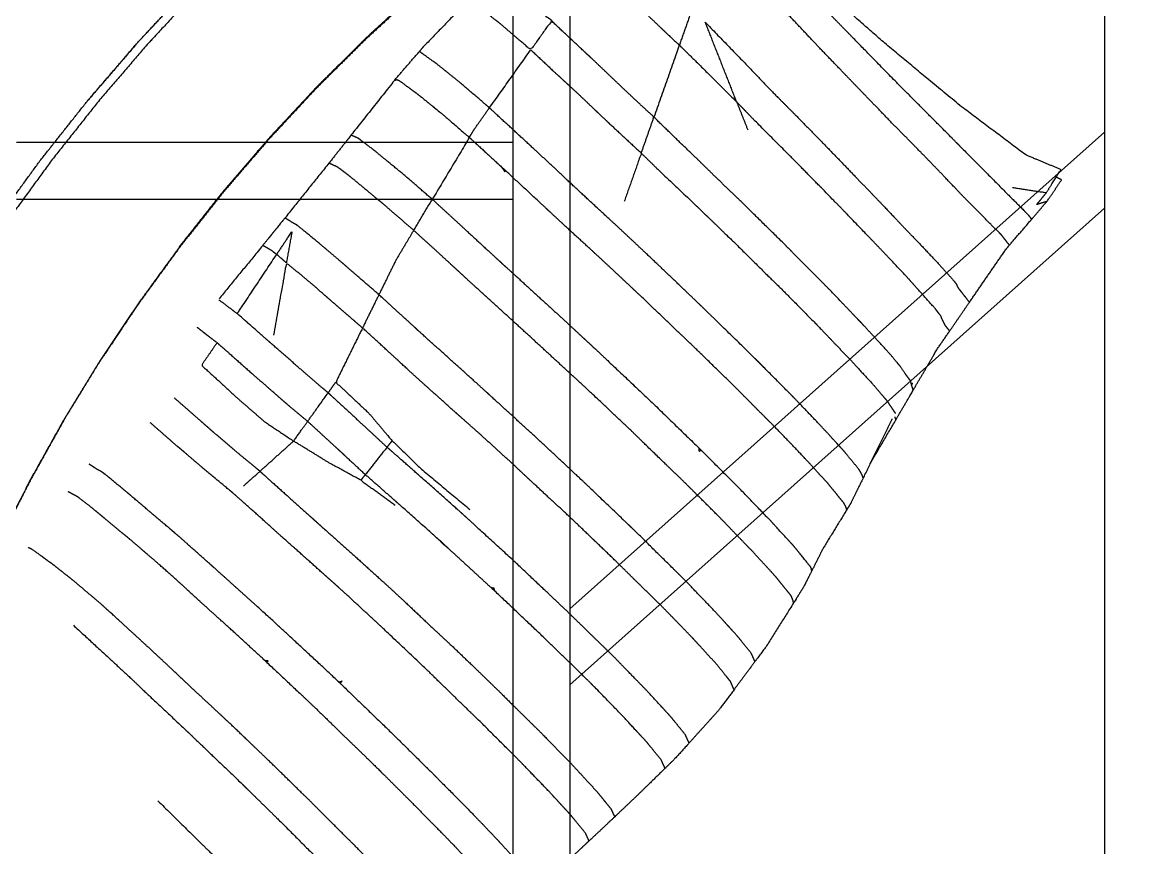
# Model space of a CAD drawing. Header units: millimetres. Extents: x 3429 to 24139, y -631 to 9878.
# Drawn here: x 7840.4 to 7899.2, y 3652 to 3695.7 of the extents above; entities that cross this region are included whole.
import ezdxf

# ---------------------------------------------------------------- set-up
doc = ezdxf.new("R2010")
doc.units = ezdxf.units.MM
doc.layers.add('multid_gorunus_3', color=23, linetype='Continuous', lineweight=13)
doc.layers.add('multid_gorunus_4', color=15, linetype='Continuous', lineweight=9)

# ---------------------------------------------------------------- blocks, each defined once
blk = doc.blocks.new('grup-1')
at = {"layer": 'multid_gorunus_3', "lineweight": -3}
for points, knots in [([(2497.417, 6149.506), (2497.16, 6149.821), (2496.903, 6150.136), (2496.518, 6150.746), (2496.133, 6151.356), (2497.066, 6151.744), (2497.998, 6152.133), (2499.717, 6153.422), (2501.437, 6154.712), (2503.419, 6156.352), (2505.4, 6157.993), (2507.091, 6159.476), (2508.781, 6160.959), (2510.127, 6162.361), (2511.473, 6163.763), (2512.472, 6165.091), (2513.471, 6166.419), (2513.982, 6167.342), (2514.493, 6168.264)], [-6, -6, -6, -5, -5, -4, -4, -3, -3, -2, -2, -1, -1, 0, 0, 1, 1, 2, 2, 2.886166, 2.886166, 2.886166]), ([(2501.528, 6152.643), (2501.728, 6152.846), (2501.929, 6153.049), (2503.389, 6154.517), (2504.849, 6155.985), (2505.986, 6157.147), (2507.123, 6158.31), (2507.667, 6158.866), (2508.211, 6159.423), (2508.791, 6160.051), (2509.371, 6160.679), (2510.206, 6161.561), (2511.042, 6162.444), (2511.549, 6163.007), (2512.056, 6163.57), (2512.548, 6164.143), (2513.039, 6164.715), (2513.201, 6164.927), (2513.363, 6165.14), (2513.748, 6165.591), (2514.133, 6166.042)], [0, 0, 0, 1, 1, 2, 2, 3, 3, 4, 4, 5, 5, 6, 6, 7, 7, 8, 8, 9, 9, 9.968294, 9.968294, 9.968294]), ([(2522.173, 6165.665), (2522.855, 6164.984), (2523.537, 6164.302), (2524.902, 6162.939), (2526.266, 6161.576), (2526.309, 6161.534), (2526.352, 6161.491), (2526.949, 6160.875), (2527.547, 6160.259), (2528.699, 6159.071), (2529.851, 6157.883)], [2.00004, 2.00004, 2.00004, 3, 3, 4, 4, 5, 5, 6, 6, 7, 7, 7]), ([(2498.862, 6147.355), (2499.065, 6147.616), (2499.267, 6147.876), (2499.299, 6147.91), (2499.33, 6147.944), (2499.354, 6147.968), (2499.377, 6147.992), (2499.627, 6148.242), (2499.876, 6148.493), (2500.595, 6149.215), (2501.313, 6149.937), (2501.802, 6150.454), (2502.291, 6150.971), (2503.007, 6151.71), (2503.723, 6152.448), (2504.382, 6153.115), (2505.041, 6153.781), (2505.779, 6154.546), (2506.517, 6155.31), (2507.166, 6155.983), (2507.815, 6156.656), (2508.35, 6157.21), (2508.885, 6157.765), (2509.699, 6158.632), (2510.512, 6159.5), (2511.202, 6160.265), (2511.892, 6161.03), (2512.323, 6161.483), (2512.754, 6161.936), (2513.077, 6162.271), (2513.401, 6162.606), (2513.952, 6163.229), (2514.504, 6163.852), (2514.676, 6164.049), (2514.848, 6164.246), (2514.865, 6164.268), (2514.882, 6164.289)], [5, 5, 5, 6, 6, 7, 7, 8, 8, 9, 9, 10, 10, 11, 11, 12, 12, 13, 13, 14, 14, 15, 15, 16, 16, 17, 17, 18, 18, 19, 19, 20, 20, 21, 21, 22, 22, 23, 23, 23]), ([(2526.139, 6161.646), (2525.981, 6161.549), (2525.823, 6161.453), (2525.374, 6161.113), (2524.926, 6160.773), (2524.835, 6160.701), (2524.744, 6160.628), (2524.712, 6160.602), (2524.68, 6160.577), (2524.628, 6160.532), (2524.576, 6160.487), (2523.837, 6159.858), (2523.098, 6159.228), (2523.645, 6158.461), (2524.192, 6157.693), (2524.732, 6158.153), (2525.272, 6158.613), (2525.514, 6158.821), (2525.757, 6159.029), (2525.903, 6159.147), (2526.049, 6159.265), (2526.47, 6159.601), (2526.891, 6159.936), (2526.966, 6159.993), (2527.041, 6160.049), (2527.251, 6160.178), (2527.461, 6160.306)], [0, 0, 0, 1, 1, 2, 2, 3, 3, 4, 4, 5, 5, 6, 6, 7, 7, 8, 8, 9, 9, 10, 10, 11, 11, 12, 12, 13, 13, 13]), ([(2518.968, 6160.482), (2518.405, 6159.925), (2517.843, 6159.369), (2517.367, 6158.916), (2516.892, 6158.463), (2516.611, 6158.202), (2516.331, 6157.941), (2517.003, 6156.036), (2517.675, 6154.132)], [0, 0, 0, 1, 1, 2, 2, 3, 3, 4, 4, 4]), ([(2514.958, 6159.152), (2513.895, 6158.056), (2512.833, 6156.96), (2512.094, 6156.188), (2511.355, 6155.415), (2510.806, 6154.866), (2510.257, 6154.317), (2509.519, 6153.565), (2508.781, 6152.813), (2508.252, 6152.266), (2507.723, 6151.718), (2507.316, 6151.295), (2506.909, 6150.873), (2506.22, 6150.159), (2505.531, 6149.445), (2504.97, 6148.85), (2504.409, 6148.256), (2504.007, 6147.84), (2503.604, 6147.424), (2503.093, 6146.882), (2502.583, 6146.34), (2502.191, 6145.904), (2501.799, 6145.468), (2501.733, 6145.38), (2501.666, 6145.292), (2501.658, 6145.269), (2501.651, 6145.245), (2501.611, 6145.166), (2501.57, 6145.086), (2501.274, 6144.711), (2500.977, 6144.336)], [0, 0, 0, 1, 1, 2, 2, 3, 3, 4, 4, 5, 5, 6, 6, 7, 7, 8, 8, 9, 9, 10, 10, 11, 11, 12, 12, 13, 13, 14, 14, 15, 15, 15]), ([(2518.347, 6152.227), (2518.011, 6153.179), (2517.675, 6154.132), (2518.387, 6154.794), (2519.099, 6155.457), (2519.791, 6156.116), (2520.484, 6156.776), (2520.738, 6157.018), (2520.993, 6157.26), (2521.085, 6157.345), (2521.177, 6157.43), (2521.282, 6157.527), (2521.387, 6157.623), (2522.243, 6158.426), (2523.098, 6159.228)], [0, 0, 0, 1, 1, 2, 2, 3, 3, 4, 4, 5, 5, 6, 6, 7, 7, 7]), ([(2516.331, 6157.941), (2515.936, 6157.557), (2515.541, 6157.172), (2514.417, 6156.052), (2513.293, 6154.933), (2513.002, 6154.197), (2512.711, 6153.46)], [0, 0, 0, 1, 1, 2, 2, 3, 3, 3]), ([(2524.192, 6157.693), (2523.567, 6157.107), (2522.941, 6156.52), (2522.603, 6156.208), (2522.265, 6155.897), (2521.969, 6155.623), (2521.672, 6155.349), (2520.935, 6154.648), (2520.197, 6153.948), (2520.109, 6153.866), (2520.021, 6153.784), (2519.184, 6153.006), (2518.347, 6152.227), (2518.798, 6150.949), (2519.249, 6149.671)], [0, 0, 0, 1, 1, 2, 2, 3, 3, 4, 4, 5, 5, 6, 6, 7, 7, 7]), ([(2527.442, 6153.058), (2527.303, 6153.29), (2527.164, 6153.522), (2526.772, 6154.073), (2526.38, 6154.623), (2525.286, 6156.158), (2524.192, 6157.693)], [0, 0, 0, 1, 1, 2, 2, 3, 3, 3]), ([(2526.38, 6154.623), (2526.522, 6154.744), (2526.665, 6154.866), (2527.287, 6155.4), (2527.909, 6155.934), (2528.284, 6156.237), (2528.659, 6156.54), (2528.922, 6156.749), (2529.184, 6156.958), (2529.583, 6157.244), (2529.981, 6157.531), (2530.021, 6157.56), (2530.061, 6157.59), (2530.071, 6157.595), (2530.082, 6157.599), (2530.092, 6157.596), (2530.103, 6157.592)], [0, 0, 0, 1, 1, 2, 2, 3, 3, 4, 4, 5, 5, 6, 6, 7, 7, 8, 8, 8]), ([(2531.399, 6156.093), (2530.751, 6156.843), (2530.103, 6157.592), (2529.977, 6157.738), (2529.851, 6157.883)], [-1, -1, -1, 0, 0, 1, 1, 1]), ([(2531.409, 6156.081), (2531.345, 6156.102), (2531.281, 6156.123), (2531.216, 6156.094), (2531.151, 6156.065), (2530.903, 6155.881), (2530.656, 6155.696), (2530.448, 6155.546), (2530.239, 6155.396), (2530.102, 6155.287), (2529.965, 6155.178), (2529.475, 6154.782), (2528.985, 6154.386), (2528.704, 6154.145), (2528.423, 6153.903), (2527.983, 6153.524), (2527.542, 6153.145), (2527.492, 6153.102), (2527.442, 6153.058), (2528.424, 6151.42), (2529.406, 6149.781)], [0, 0, 0, 1, 1, 2, 2, 3, 3, 4, 4, 5, 5, 6, 6, 7, 7, 8, 8, 9, 9, 10, 10, 10]), ([(2531.399, 6156.093), (2531.404, 6156.087), (2531.409, 6156.081), (2532.565, 6154.619), (2533.72, 6153.157), (2534.248, 6152.491), (2534.775, 6151.824)], [-1, -1, -1, 0, 0, 1, 1, 2, 2, 2]), ([(2502.024, 6142.814), (2502.137, 6142.957), (2502.25, 6143.099), (2502.347, 6143.29), (2502.444, 6143.48), (2502.461, 6143.536), (2502.478, 6143.591), (2502.638, 6143.802), (2502.798, 6144.013), (2503.326, 6144.6), (2503.854, 6145.187), (2503.97, 6145.319), (2504.087, 6145.45), (2504.128, 6145.5), (2504.169, 6145.55), (2504.274, 6145.663), (2504.379, 6145.776), (2505.108, 6146.545), (2505.837, 6147.313), (2506.664, 6148.173), (2507.491, 6149.034), (2507.639, 6149.188), (2507.787, 6149.342), (2507.944, 6149.5), (2508.102, 6149.658), (2509.104, 6150.684), (2510.107, 6151.71), (2510.338, 6151.943), (2510.569, 6152.175), (2511.465, 6153.071), (2512.36, 6153.966), (2512.552, 6154.166), (2512.743, 6154.366), (2513.018, 6154.649), (2513.293, 6154.933)], [2, 2, 2, 3, 3, 4, 4, 5, 5, 6, 6, 7, 7, 8, 8, 9, 9, 10, 10, 11, 11, 12, 12, 13, 13, 14, 14, 15, 15, 16, 16, 17, 17, 18, 18, 19, 19, 19]), ([(2506.604, 6135.037), (2506.629, 6135.113), (2506.654, 6135.189), (2506.728, 6135.327), (2506.803, 6135.466), (2507.138, 6135.873), (2507.473, 6136.28), (2507.545, 6136.369), (2507.617, 6136.459), (2507.708, 6136.558), (2507.799, 6136.657), (2508.312, 6137.217), (2508.824, 6137.777), (2509.547, 6138.532), (2510.269, 6139.287), (2510.33, 6139.35), (2510.391, 6139.413), (2510.458, 6139.48), (2510.525, 6139.547), (2511.211, 6140.238), (2511.896, 6140.929), (2512.146, 6141.18), (2512.397, 6141.431), (2513.482, 6142.488), (2514.567, 6143.545), (2514.721, 6143.697), (2514.875, 6143.849), (2515.051, 6144.02), (2515.227, 6144.19), (2516.286, 6145.203), (2517.345, 6146.217), (2517.77, 6146.619), (2518.196, 6147.021), (2518.855, 6147.64), (2519.514, 6148.258), (2519.729, 6148.456), (2519.943, 6148.653), (2520.255, 6148.94), (2520.566, 6149.226), (2521.443, 6150.039), (2522.32, 6150.852), (2522.676, 6151.189), (2523.032, 6151.527), (2523.736, 6152.179), (2524.441, 6152.831), (2525.245, 6153.572), (2526.05, 6154.313), (2526.215, 6154.468), (2526.38, 6154.623)], [0, 0, 0, 1, 1, 2, 2, 3, 3, 4, 4, 5, 5, 6, 6, 7, 7, 8, 8, 9, 9, 10, 10, 11, 11, 12, 12, 13, 13, 14, 14, 15, 15, 16, 16, 17, 17, 18, 18, 19, 19, 20, 20, 21, 21, 22, 22, 23, 23, 24, 24, 24]), ([(2504.034, 6139.965), (2504.069, 6140.078), (2504.104, 6140.191), (2504.22, 6140.343), (2504.335, 6140.495), (2504.486, 6140.72), (2504.636, 6140.945), (2504.682, 6140.996), (2504.728, 6141.048), (2504.869, 6141.219), (2505.009, 6141.39), (2505.172, 6141.58), (2505.335, 6141.77), (2505.963, 6142.447), (2506.59, 6143.124), (2506.635, 6143.173), (2506.68, 6143.222), (2506.734, 6143.279), (2506.789, 6143.336), (2507.55, 6144.132), (2508.311, 6144.929), (2508.595, 6145.217), (2508.879, 6145.505), (2509.555, 6146.185), (2510.23, 6146.864), (2510.33, 6146.966), (2510.429, 6147.067), (2510.579, 6147.218), (2510.729, 6147.369), (2511.871, 6148.493), (2513.013, 6149.617), (2513.675, 6150.254), (2514.337, 6150.891), (2514.959, 6151.5), (2515.582, 6152.109), (2515.891, 6152.403), (2516.201, 6152.696), (2516.938, 6153.414), (2517.675, 6154.132)], [0, 0, 0, 1, 1, 2, 2, 3, 3, 4, 4, 5, 5, 6, 6, 7, 7, 8, 8, 9, 9, 10, 10, 11, 11, 12, 12, 13, 13, 14, 14, 15, 15, 16, 16, 17, 17, 18, 18, 19, 19, 19]), ([(2527.442, 6153.058), (2527.382, 6153.004), (2527.323, 6152.95), (2526.539, 6152.228), (2525.755, 6151.507)], [0, 0, 0, 1, 1, 2, 2, 2]), ([(2529.406, 6149.781), (2529.811, 6150.131), (2530.216, 6150.482), (2530.598, 6150.81), (2530.979, 6151.138), (2531.443, 6151.518), (2531.908, 6151.898), (2532.113, 6152.07), (2532.319, 6152.243), (2532.452, 6152.35), (2532.585, 6152.458), (2532.888, 6152.685), (2533.191, 6152.912), (2533.261, 6152.964), (2533.33, 6153.016), (2533.505, 6153.093), (2533.681, 6153.171), (2533.7, 6153.164), (2533.72, 6153.157)], [0, 0, 0, 1, 1, 2, 2, 3, 3, 4, 4, 5, 5, 6, 6, 7, 7, 8, 8, 9, 9, 9]), ([(2501.495, 6152.609), (2500.215, 6151.323), (2498.936, 6150.037), (2498.491, 6149.591), (2498.046, 6149.145), (2498.005, 6149.103), (2497.963, 6149.06), (2497.907, 6149), (2497.851, 6148.939), (2497.768, 6148.833), (2497.686, 6148.727)], [0, 0, 0, 1, 1, 2, 2, 3, 3, 4, 4, 5, 5, 5]), ([(2518.347, 6152.227), (2517.925, 6151.816), (2517.502, 6151.404), (2516.472, 6150.428), (2515.442, 6149.451), (2515.382, 6149.393), (2515.322, 6149.334), (2515.115, 6149.135), (2514.907, 6148.935), (2514.152, 6148.205), (2513.397, 6147.476), (2512.506, 6146.594), (2511.616, 6145.712), (2511.311, 6145.415), (2511.007, 6145.118), (2510.697, 6144.807), (2510.387, 6144.496), (2509.688, 6143.787), (2508.99, 6143.078), (2508.501, 6142.566), (2508.012, 6142.054), (2507.692, 6141.721), (2507.371, 6141.388), (2507.108, 6141.101), (2506.844, 6140.813), (2506.462, 6140.4), (2506.079, 6139.987), (2505.858, 6139.729), (2505.637, 6139.471), (2505.491, 6139.297), (2505.344, 6139.122), (2505.192, 6138.894), (2505.039, 6138.665), (2505.001, 6138.608), (2504.962, 6138.55), (2504.939, 6138.52), (2504.917, 6138.49), (2504.91, 6138.468), (2504.903, 6138.446)], [0, 0, 0, 1, 1, 2, 2, 3, 3, 4, 4, 5, 5, 6, 6, 7, 7, 8, 8, 9, 9, 10, 10, 11, 11, 12, 12, 13, 13, 14, 14, 15, 15, 16, 16, 17, 17, 18, 18, 19, 19, 19]), ([(2530.388, 6148.142), (2530.971, 6148.646), (2531.554, 6149.15), (2531.761, 6149.329), (2531.968, 6149.507), (2532.221, 6149.714), (2532.474, 6149.921), (2532.907, 6150.284), (2533.34, 6150.647), (2533.62, 6150.875), (2533.901, 6151.102), (2534.158, 6151.295), (2534.416, 6151.487), (2534.634, 6151.585), (2534.853, 6151.682)], [0, 0, 0, 1, 1, 2, 2, 3, 3, 4, 4, 5, 5, 6, 6, 7, 7, 7]), ([(2534.877, 6151.697), (2536.041, 6150.246), (2537.205, 6148.796), (2537.573, 6148.337), (2537.942, 6147.878), (2538.157, 6147.615), (2538.372, 6147.351), (2539.529, 6145.933), (2540.687, 6144.515)], [1, 1, 1, 2, 2, 3, 3, 4, 4, 5, 5, 5]), ([(2507.468, 6133.358), (2507.5, 6133.452), (2507.531, 6133.545), (2507.573, 6133.625), (2507.616, 6133.704), (2507.808, 6133.938), (2508.001, 6134.172), (2508.239, 6134.466), (2508.477, 6134.76), (2508.776, 6135.086), (2509.075, 6135.411), (2509.386, 6135.751), (2509.697, 6136.091), (2510.136, 6136.55), (2510.575, 6137.009), (2510.931, 6137.378), (2511.287, 6137.747), (2511.682, 6138.142), (2512.077, 6138.536), (2512.702, 6139.165), (2513.326, 6139.795), (2514.265, 6140.712), (2515.204, 6141.629), (2515.486, 6141.903), (2515.769, 6142.177), (2516.033, 6142.427), (2516.298, 6142.676), (2517.338, 6143.672), (2518.379, 6144.667), (2519.149, 6145.389), (2519.918, 6146.111), (2520.458, 6146.61), (2520.998, 6147.108), (2521.784, 6147.829), (2522.569, 6148.55), (2522.975, 6148.927), (2523.382, 6149.303), (2523.546, 6149.46), (2523.711, 6149.616), (2524.62, 6150.457), (2525.529, 6151.298)], [0, 0, 0, 1, 1, 2, 2, 3, 3, 4, 4, 5, 5, 6, 6, 7, 7, 8, 8, 9, 9, 10, 10, 11, 11, 12, 12, 13, 13, 14, 14, 15, 15, 16, 16, 17, 17, 18, 18, 19, 19, 20, 20, 20]), ([(2506.247, 6135.765), (2505.563, 6136.934), (2504.879, 6138.102), (2504.416, 6138.894), (2503.952, 6139.685), (2503.309, 6140.784), (2502.666, 6141.883), (2502.345, 6142.348), (2502.024, 6142.814), (2501.501, 6143.575), (2500.977, 6144.336), (2500.012, 6145.738), (2499.047, 6147.139), (2498.955, 6147.247), (2498.862, 6147.355), (2498.274, 6148.041), (2497.686, 6148.727), (2497.28, 6149.199), (2496.875, 6149.672), (2496.488, 6150.242), (2496.101, 6150.812), (2496.243, 6150.884), (2496.386, 6150.956)], [1.231944, 1.231944, 1.231944, 2, 2, 3, 3, 4, 4, 5, 5, 6, 6, 7, 7, 8, 8, 9, 9, 10, 10, 11, 11, 11.810441, 11.810441, 11.810441]), ([(2530.388, 6148.142), (2529.897, 6148.961), (2529.406, 6149.781), (2528.926, 6149.343), (2528.446, 6148.906), (2527.981, 6148.478), (2527.516, 6148.05), (2526.83, 6147.417), (2526.145, 6146.784), (2525.813, 6146.48), (2525.481, 6146.177), (2525.193, 6145.915), (2524.904, 6145.653), (2524.012, 6144.838), (2523.119, 6144.023), (2522.653, 6143.594), (2522.187, 6143.166), (2521.457, 6142.492), (2520.726, 6141.818), (2520.598, 6141.698), (2520.469, 6141.577), (2520.296, 6141.411), (2520.122, 6141.245), (2518.95, 6140.14), (2517.779, 6139.034), (2516.527, 6137.821), (2515.276, 6136.607)], [0, 0, 0, 1, 1, 2, 2, 3, 3, 4, 4, 5, 5, 6, 6, 7, 7, 8, 8, 9, 9, 10, 10, 11, 11, 12, 12, 13, 13, 13]), ([(2532.232, 6144.736), (2532.851, 6145.273), (2533.47, 6145.81), (2533.649, 6145.965), (2533.829, 6146.12), (2534.014, 6146.282), (2534.198, 6146.444), (2534.769, 6146.928), (2535.341, 6147.413), (2535.713, 6147.72), (2536.086, 6148.027), (2536.31, 6148.209), (2536.533, 6148.39), (2536.56, 6148.41), (2536.586, 6148.429), (2536.608, 6148.439), (2536.631, 6148.449), (2536.918, 6148.623), (2537.205, 6148.796)], [0, 0, 0, 1, 1, 2, 2, 3, 3, 4, 4, 5, 5, 6, 6, 7, 7, 8, 8, 9, 9, 9]), ([(2510.285, 6128.424), (2510.299, 6128.494), (2510.313, 6128.564), (2510.36, 6128.678), (2510.407, 6128.792), (2510.63, 6129.067), (2510.852, 6129.342), (2511.044, 6129.581), (2511.237, 6129.819), (2511.514, 6130.122), (2511.792, 6130.425), (2512.133, 6130.796), (2512.473, 6131.168), (2512.887, 6131.595), (2513.301, 6132.023), (2513.716, 6132.455), (2514.132, 6132.887), (2514.789, 6133.544), (2515.447, 6134.202), (2515.876, 6134.625), (2516.305, 6135.048), (2516.7, 6135.426), (2517.095, 6135.804), (2517.988, 6136.672), (2518.88, 6137.541), (2519.953, 6138.553), (2521.026, 6139.566), (2521.3, 6139.821), (2521.574, 6140.076), (2521.853, 6140.331), (2522.133, 6140.587), (2523.177, 6141.547), (2524.221, 6142.507), (2524.829, 6143.062), (2525.438, 6143.618), (2525.98, 6144.111), (2526.522, 6144.603), (2527.146, 6145.173), (2527.77, 6145.743), (2528.139, 6146.083), (2528.507, 6146.424), (2528.757, 6146.654), (2529.007, 6146.884), (2529.697, 6147.513), (2530.388, 6148.142), (2530.855, 6147.362), (2531.322, 6146.582), (2531.777, 6145.659), (2532.232, 6144.736)], [7, 7, 7, 8, 8, 9, 9, 10, 10, 11, 11, 12, 12, 13, 13, 14, 14, 15, 15, 16, 16, 17, 17, 18, 18, 19, 19, 20, 20, 21, 21, 22, 22, 23, 23, 24, 24, 25, 25, 26, 26, 27, 27, 28, 28, 29, 29, 30, 30, 31, 31, 31]), ([(2537.129, 6146.42), (2536.981, 6147.251), (2536.833, 6148.081), (2537.236, 6147.475), (2537.639, 6146.87), (2537.384, 6146.645), (2537.129, 6146.42)], [0, 0, 0, 1, 1, 2, 2, 3, 3, 3]), ([(2538.372, 6147.351), (2538.144, 6147.215), (2537.916, 6147.079), (2537.778, 6146.974), (2537.639, 6146.87)], [18, 18, 18, 19, 19, 20, 20, 20]), ([(2540.7, 6144.467), (2540.215, 6144.101), (2539.73, 6143.735), (2539.671, 6143.821), (2539.612, 6143.906), (2538.626, 6145.388), (2537.639, 6146.87)], [0, 0, 0, 1, 1, 2, 2, 3, 3, 3]), ([(2533.1, 6142.975), (2533.484, 6143.308), (2533.867, 6143.641), (2534.269, 6143.987), (2534.672, 6144.334), (2535.085, 6144.697), (2535.499, 6145.059), (2535.864, 6145.369), (2536.23, 6145.679), (2536.679, 6146.05), (2537.129, 6146.42), (2537.469, 6144.51), (2537.81, 6142.599)], [0, 0, 0, 1, 1, 2, 2, 3, 3, 4, 4, 5, 5, 6, 6, 6]), ([(2512.329, 6125.322), (2512.352, 6125.376), (2512.376, 6125.43), (2512.447, 6125.592), (2512.519, 6125.755), (2512.779, 6126.077), (2513.039, 6126.398), (2513.163, 6126.551), (2513.287, 6126.705), (2513.478, 6126.913), (2513.669, 6127.121), (2514.097, 6127.588), (2514.525, 6128.056), (2515.206, 6128.762), (2515.887, 6129.468), (2516.06, 6129.646), (2516.233, 6129.824), (2516.425, 6130.01), (2516.617, 6130.197), (2517.562, 6131.131), (2518.507, 6132.066), (2518.787, 6132.334), (2519.067, 6132.603), (2520.019, 6133.514), (2520.972, 6134.426), (2521.089, 6134.54), (2521.206, 6134.654), (2521.347, 6134.786), (2521.487, 6134.919), (2522.674, 6136.026), (2523.862, 6137.132), (2525.074, 6138.24), (2526.287, 6139.348), (2526.356, 6139.411), (2526.425, 6139.474), (2526.465, 6139.511), (2526.505, 6139.548), (2526.79, 6139.807), (2527.075, 6140.066), (2527.842, 6140.755), (2528.609, 6141.445), (2529.352, 6142.114), (2530.095, 6142.784), (2530.253, 6142.93), (2530.412, 6143.077), (2530.622, 6143.27), (2530.832, 6143.463), (2531.532, 6144.1), (2532.232, 6144.736), (2532.666, 6143.855), (2533.1, 6142.975)], [6, 6, 6, 7, 7, 8, 8, 9, 9, 10, 10, 11, 11, 12, 12, 13, 13, 14, 14, 15, 15, 16, 16, 17, 17, 18, 18, 19, 19, 20, 20, 21, 21, 22, 22, 23, 23, 24, 24, 25, 25, 26, 26, 27, 27, 28, 28, 29, 29, 30, 30, 31, 31, 31]), ([(2534.916, 6139.544), (2535.037, 6139.645), (2535.157, 6139.745), (2535.786, 6140.285), (2536.414, 6140.825), (2537.137, 6141.458), (2537.861, 6142.091), (2537.948, 6142.167), (2538.035, 6142.244), (2538.135, 6142.332), (2538.236, 6142.421), (2538.983, 6143.078), (2539.73, 6143.735)], [0, 0, 0, 1, 1, 2, 2, 3, 3, 4, 4, 5, 5, 6, 6, 6]), ([(2513.435, 6123.837), (2513.5, 6123.986), (2513.564, 6124.135), (2513.593, 6124.2), (2513.622, 6124.265), (2513.726, 6124.394), (2513.83, 6124.522), (2514.109, 6124.867), (2514.388, 6125.212), (2514.818, 6125.68), (2515.247, 6126.148), (2515.441, 6126.361), (2515.636, 6126.573), (2515.945, 6126.894), (2516.255, 6127.215), (2516.826, 6127.802), (2517.397, 6128.388), (2518.031, 6129.005), (2518.665, 6129.622), (2519.201, 6130.152), (2519.737, 6130.681), (2520.611, 6131.52), (2521.484, 6132.358), (2521.979, 6132.826), (2522.474, 6133.295), (2522.847, 6133.637), (2523.221, 6133.979), (2524.162, 6134.858), (2525.104, 6135.737), (2525.98, 6136.536), (2526.857, 6137.334), (2527.258, 6137.69), (2527.659, 6138.047), (2527.93, 6138.285), (2528.201, 6138.523), (2528.933, 6139.181), (2529.666, 6139.839), (2530.14, 6140.267), (2530.614, 6140.694), (2530.962, 6141.015), (2531.31, 6141.337), (2531.771, 6141.762), (2532.232, 6142.186), (2532.666, 6142.58), (2533.1, 6142.975), (2533.807, 6141.539), (2534.515, 6140.104), (2533.648, 6139.295), (2532.782, 6138.487), (2532.156, 6137.747), (2531.529, 6137.007), (2530.736, 6136.241), (2529.944, 6135.474), (2528.685, 6134.425), (2527.426, 6133.376)], [8, 8, 8, 9, 9, 10, 10, 11, 11, 12, 12, 13, 13, 14, 14, 15, 15, 16, 16, 17, 17, 18, 18, 19, 19, 20, 20, 21, 21, 22, 22, 23, 23, 24, 24, 25, 25, 26, 26, 27, 27, 28, 28, 29, 29, 30, 30, 31, 31, 32, 32, 33, 33, 34, 34, 35, 35, 35]), ([(2541.852, 6143.017), (2541.535, 6142.766), (2541.218, 6142.515), (2541.007, 6142.356), (2540.796, 6142.196), (2541.207, 6141.602), (2541.618, 6141.009), (2540.735, 6140.192), (2539.851, 6139.376), (2539.062, 6138.691), (2538.273, 6138.007), (2537.511, 6137.499), (2536.748, 6136.99)], [13, 13, 13, 14, 14, 15, 15, 16, 16, 17, 17, 18, 18, 19, 19, 19]), ([(2540.796, 6142.196), (2540.47, 6141.91), (2540.145, 6141.624), (2539.595, 6141.137), (2539.045, 6140.649), (2538.567, 6140.232), (2538.09, 6139.814), (2537.77, 6139.534), (2537.45, 6139.254), (2537.172, 6139.015), (2536.894, 6138.776), (2536.448, 6138.404), (2536.002, 6138.031)], [0, 0, 0, 1, 1, 2, 2, 3, 3, 4, 4, 5, 5, 6, 6, 6]), ([(2533.189, 6134.918), (2534.023, 6135.375), (2534.857, 6135.832), (2535.803, 6136.411), (2536.748, 6136.99), (2536.375, 6137.511), (2536.002, 6138.031), (2535.459, 6138.788), (2534.916, 6139.544), (2534.716, 6139.824), (2534.515, 6140.104)], [0, 0, 0, 1, 1, 2, 2, 3, 3, 4, 4, 5, 5, 5]), ([(2534.916, 6139.544), (2534.75, 6139.392), (2534.584, 6139.239), (2533.889, 6138.599), (2533.194, 6137.959), (2532.593, 6137.401), (2531.992, 6136.843), (2531.896, 6136.755), (2531.8, 6136.666)], [0, 0, 0, 1, 1, 2, 2, 3, 3, 4, 4, 4]), ([(2538.527, 6135.392), (2538.766, 6135.59), (2539.006, 6135.789), (2539.437, 6136.143), (2539.869, 6136.498), (2540.368, 6136.925), (2540.867, 6137.352), (2541.115, 6137.569), (2541.363, 6137.786), (2541.644, 6138.035), (2541.924, 6138.284), (2542.499, 6138.785), (2543.073, 6139.286)], [0, 0, 0, 1, 1, 2, 2, 3, 3, 4, 4, 5, 5, 6, 6, 6]), ([(2505.074, 6138.147), (2505.095, 6138.111), (2505.115, 6138.075), (2505.859, 6136.556), (2506.604, 6135.037), (2506.93, 6134.37), (2507.257, 6133.704)], [5.805207, 5.805207, 5.805207, 6, 6, 7, 7, 8, 8, 8]), ([(2521.115, 6115.825), (2521.135, 6115.881), (2521.155, 6115.937), (2521.224, 6116.085), (2521.292, 6116.233), (2521.573, 6116.579), (2521.855, 6116.925), (2521.967, 6117.061), (2522.078, 6117.197), (2522.203, 6117.334), (2522.328, 6117.47), (2522.792, 6117.975), (2523.256, 6118.479), (2523.915, 6119.16), (2524.574, 6119.841), (2524.701, 6119.974), (2524.828, 6120.106), (2524.987, 6120.265), (2525.146, 6120.425), (2525.998, 6121.271), (2526.85, 6122.118), (2527.844, 6123.083), (2528.838, 6124.048), (2529.076, 6124.283), (2529.315, 6124.518), (2529.545, 6124.739), (2529.775, 6124.961), (2530.867, 6125.993), (2531.958, 6127.026), (2532.297, 6127.341), (2532.636, 6127.657), (2533.328, 6128.295), (2534.019, 6128.934), (2534.279, 6129.169), (2534.539, 6129.404), (2534.841, 6129.673), (2535.143, 6129.942), (2535.911, 6130.627), (2536.679, 6131.312), (2537.009, 6131.605), (2537.339, 6131.897), (2537.831, 6132.34), (2538.323, 6132.784), (2538.994, 6133.382), (2539.665, 6133.981), (2539.785, 6134.088), (2539.905, 6134.195), (2539.998, 6134.274), (2540.09, 6134.353), (2540.664, 6134.824), (2541.239, 6135.296), (2541.864, 6135.832), (2542.489, 6136.368), (2542.597, 6136.46), (2542.706, 6136.552), (2542.897, 6136.713), (2543.087, 6136.873), (2543.709, 6137.418), (2544.331, 6137.962)], [7, 7, 7, 8, 8, 9, 9, 10, 10, 11, 11, 12, 12, 13, 13, 14, 14, 15, 15, 16, 16, 17, 17, 18, 18, 19, 19, 20, 20, 21, 21, 22, 22, 23, 23, 24, 24, 25, 25, 26, 26, 27, 27, 28, 28, 29, 29, 30, 30, 31, 31, 32, 32, 33, 33, 34, 34, 35, 35, 36, 36, 36]), ([(2536.002, 6138.031), (2535.386, 6137.467), (2534.771, 6136.903), (2534.553, 6136.702), (2534.334, 6136.501), (2534.145, 6136.325), (2533.957, 6136.15), (2533.453, 6135.684), (2532.95, 6135.218)], [0, 0, 0, 1, 1, 2, 2, 3, 3, 4, 4, 4]), ([(2515.814, 6121.013), (2515.844, 6121.081), (2515.875, 6121.149), (2515.941, 6121.296), (2516.006, 6121.442), (2516.263, 6121.758), (2516.519, 6122.073), (2516.644, 6122.228), (2516.77, 6122.384), (2516.993, 6122.627), (2517.215, 6122.871), (2517.615, 6123.306), (2518.014, 6123.741), (2518.523, 6124.263), (2519.031, 6124.785), (2519.412, 6125.178), (2519.793, 6125.57), (2520.463, 6126.222), (2521.132, 6126.874), (2521.675, 6127.403), (2522.218, 6127.932), (2522.787, 6128.47), (2523.357, 6129.009), (2524.196, 6129.802), (2525.036, 6130.595), (2526.104, 6131.573), (2527.171, 6132.551), (2527.445, 6132.803), (2527.718, 6133.054), (2527.922, 6133.235), (2528.125, 6133.416), (2529.136, 6134.313), (2530.146, 6135.209), (2530.824, 6135.806), (2531.501, 6136.402), (2531.651, 6136.534), (2531.8, 6136.666), (2531.665, 6136.836), (2531.529, 6137.007)], [6, 6, 6, 7, 7, 8, 8, 9, 9, 10, 10, 11, 11, 12, 12, 13, 13, 14, 14, 15, 15, 16, 16, 17, 17, 18, 18, 19, 19, 20, 20, 21, 21, 22, 22, 23, 23, 24, 24, 25, 25, 25]), ([(2539.395, 6134.611), (2538.961, 6135.001), (2538.527, 6135.392), (2537.638, 6136.191), (2536.748, 6136.99)], [0, 0, 0, 1, 1, 2, 2, 2]), ([(2509.321, 6130.124), (2509.332, 6130.181), (2509.344, 6130.238), (2509.362, 6130.283), (2509.381, 6130.328), (2509.469, 6130.436), (2509.556, 6130.544), (2509.909, 6130.982), (2510.262, 6131.42), (2510.771, 6131.975), (2511.28, 6132.53), (2511.386, 6132.646), (2511.492, 6132.762), (2511.622, 6132.896), (2511.751, 6133.029), (2512.432, 6133.737), (2513.113, 6134.445), (2513.962, 6135.294), (2514.811, 6136.144), (2514.996, 6136.328), (2515.181, 6136.513)], [0, 0, 0, 1, 1, 2, 2, 3, 3, 4, 4, 5, 5, 6, 6, 7, 7, 8, 8, 9, 9, 10, 10, 10]), ([(2538.527, 6135.392), (2538.295, 6135.181), (2538.063, 6134.969), (2537.511, 6134.478), (2536.96, 6133.987), (2536.442, 6133.522), (2535.925, 6133.058), (2535.726, 6132.878), (2535.527, 6132.699), (2535.486, 6132.662), (2535.444, 6132.626), (2535.347, 6132.539), (2535.251, 6132.453), (2534.337, 6131.639), (2533.424, 6130.826), (2532.638, 6130.115), (2531.853, 6129.405), (2531.39, 6128.976), (2530.926, 6128.548), (2530.169, 6127.834), (2529.412, 6127.119), (2528.834, 6126.583), (2528.257, 6126.046), (2527.69, 6125.503), (2527.122, 6124.96), (2526.417, 6124.276), (2525.712, 6123.591), (2525.167, 6123.049), (2524.622, 6122.507), (2524.094, 6121.99), (2523.566, 6121.473), (2523.159, 6121.054), (2522.753, 6120.636), (2522.336, 6120.205), (2521.92, 6119.774), (2521.577, 6119.402), (2521.234, 6119.029), (2520.972, 6118.744), (2520.71, 6118.46), (2520.563, 6118.279), (2520.416, 6118.099), (2520.185, 6117.816), (2519.954, 6117.533), (2519.886, 6117.385), (2519.818, 6117.238), (2519.787, 6117.17), (2519.756, 6117.102)], [0, 0, 0, 1, 1, 2, 2, 3, 3, 4, 4, 5, 5, 6, 6, 7, 7, 8, 8, 9, 9, 10, 10, 11, 11, 12, 12, 13, 13, 14, 14, 15, 15, 16, 16, 17, 17, 18, 18, 19, 19, 20, 20, 21, 21, 22, 22, 23, 23, 23]), ([(2528.963, 6131.685), (2530.031, 6132.636), (2531.1, 6133.587), (2531.185, 6133.662), (2531.269, 6133.737), (2531.326, 6133.787), (2531.383, 6133.837), (2532.167, 6134.528), (2532.95, 6135.218), (2533.07, 6135.068), (2533.189, 6134.918), (2532.28, 6134.26), (2531.372, 6133.603)], [0, 0, 0, 1, 1, 2, 2, 3, 3, 4, 4, 5, 5, 6, 6, 6]), ([(2534.346, 6124.237), (2534.427, 6124.313), (2534.509, 6124.389), (2535.72, 6125.515), (2536.932, 6126.641), (2537.428, 6127.098), (2537.925, 6127.555), (2538.561, 6128.131), (2539.198, 6128.708), (2539.911, 6129.351), (2540.624, 6129.993), (2540.793, 6130.143), (2540.962, 6130.293), (2541.005, 6130.332), (2541.049, 6130.371), (2541.107, 6130.423), (2541.166, 6130.476), (2541.956, 6131.178), (2542.745, 6131.881), (2543.351, 6132.398), (2543.957, 6132.916), (2544.065, 6133.004), (2544.172, 6133.093), (2544.29, 6133.193), (2544.407, 6133.294), (2544.864, 6133.682), (2545.32, 6134.071), (2545.454, 6134.183), (2545.588, 6134.295), (2546.128, 6134.74), (2546.668, 6135.185), (2546.784, 6135.274), (2546.9, 6135.363), (2547.042, 6135.439), (2547.184, 6135.515), (2547.376, 6135.641), (2547.567, 6135.768)], [0, 0, 0, 1, 1, 2, 2, 3, 3, 4, 4, 5, 5, 6, 6, 7, 7, 8, 8, 9, 9, 10, 10, 11, 11, 12, 12, 13, 13, 14, 14, 15, 15, 16, 16, 17, 17, 18, 18, 18]), ([(2538.262, 6125.372), (2539.035, 6126.082), (2539.808, 6126.793), (2540.159, 6127.111), (2540.51, 6127.429), (2541.072, 6127.935), (2541.633, 6128.441), (2542.034, 6128.809), (2542.436, 6129.177), (2542.635, 6129.36), (2542.834, 6129.543), (2543.501, 6130.136), (2544.168, 6130.729), (2544.781, 6131.252), (2545.393, 6131.775), (2545.5, 6131.866), (2545.608, 6131.956), (2545.743, 6132.063), (2545.879, 6132.17), (2546.401, 6132.607), (2546.922, 6133.043), (2547.27, 6133.33), (2547.618, 6133.616), (2547.886, 6133.822), (2548.154, 6134.027), (2548.365, 6134.14), (2548.576, 6134.253), (2548.627, 6134.277), (2548.679, 6134.3)], [0, 0, 0, 1, 1, 2, 2, 3, 3, 4, 4, 5, 5, 6, 6, 7, 7, 8, 8, 9, 9, 10, 10, 11, 11, 12, 12, 13, 13, 14, 14, 14]), ([(2507.257, 6133.704), (2507.363, 6133.531), (2507.468, 6133.358), (2508.091, 6132.342), (2508.714, 6131.326), (2509.017, 6130.725), (2509.321, 6130.124), (2509.532, 6129.706), (2509.744, 6129.287)], [0, 0, 0, 1, 1, 2, 2, 3, 3, 4, 4, 4]), ([(2528.385, 6109.647), (2528.406, 6109.694), (2528.427, 6109.741), (2528.461, 6109.846), (2528.495, 6109.952), (2528.494, 6109.994), (2528.493, 6110.037), (2528.512, 6110.071), (2528.532, 6110.105), (2528.601, 6110.21), (2528.669, 6110.315), (2528.775, 6110.465), (2528.88, 6110.615), (2529.083, 6110.862), (2529.287, 6111.109), (2529.387, 6111.231), (2529.488, 6111.354), (2529.658, 6111.543), (2529.829, 6111.733), (2530.149, 6112.088), (2530.469, 6112.442), (2530.919, 6112.914), (2531.369, 6113.386), (2531.599, 6113.628), (2531.828, 6113.871), (2532.153, 6114.203), (2532.478, 6114.535), (2533.036, 6115.101), (2533.594, 6115.667), (2534.274, 6116.343), (2534.954, 6117.019), (2535.39, 6117.457), (2535.826, 6117.894), (2536.255, 6118.315), (2536.685, 6118.736), (2537.402, 6119.436), (2538.119, 6120.136), (2538.689, 6120.683), (2539.26, 6121.229), (2539.748, 6121.692), (2540.237, 6122.155), (2540.491, 6122.393), (2540.746, 6122.632), (2541.335, 6123.179), (2541.925, 6123.727), (2542.542, 6124.305), (2543.159, 6124.883), (2543.337, 6125.053), (2543.515, 6125.224), (2544.039, 6125.709), (2544.564, 6126.195), (2544.892, 6126.496), (2545.221, 6126.797), (2545.914, 6127.432), (2546.607, 6128.067), (2546.816, 6128.253), (2547.025, 6128.439), (2547.217, 6128.603), (2547.409, 6128.766), (2547.918, 6129.195), (2548.426, 6129.624), (2548.879, 6129.982), (2549.332, 6130.34), (2549.445, 6130.429), (2549.559, 6130.517), (2549.578, 6130.531), (2549.597, 6130.544), (2549.624, 6130.559), (2549.651, 6130.574), (2550.108, 6130.911), (2550.566, 6131.248), (2550.684, 6131.303), (2550.803, 6131.357)], [4, 4, 4, 5, 5, 6, 6, 7, 7, 8, 8, 9, 9, 10, 10, 11, 11, 12, 12, 13, 13, 14, 14, 15, 15, 16, 16, 17, 17, 18, 18, 19, 19, 20, 20, 21, 21, 22, 22, 23, 23, 24, 24, 25, 25, 26, 26, 27, 27, 28, 28, 29, 29, 30, 30, 31, 31, 32, 32, 33, 33, 34, 34, 35, 35, 36, 36, 37, 37, 38, 38, 39, 39, 40, 40, 40]), ([(2509.744, 6129.287), (2510.014, 6128.856), (2510.285, 6128.424), (2510.994, 6127.293), (2511.704, 6126.162), (2512.016, 6125.742), (2512.329, 6125.322), (2512.882, 6124.579), (2513.435, 6123.837), (2513.835, 6123.299), (2514.235, 6122.761), (2515.025, 6121.887), (2515.814, 6121.013), (2516.194, 6120.592), (2516.574, 6120.171), (2516.83, 6119.922), (2517.086, 6119.672), (2517.821, 6118.956), (2518.556, 6118.239), (2519.156, 6117.67), (2519.756, 6117.102), (2520.037, 6116.835), (2520.319, 6116.568), (2520.717, 6116.196), (2521.115, 6115.825), (2521.432, 6115.529), (2521.748, 6115.234), (2522.206, 6114.809), (2522.663, 6114.385), (2522.842, 6114.23), (2523.022, 6114.075), (2523.417, 6113.719), (2523.812, 6113.364)], [-11, -11, -11, -10, -10, -9, -9, -8, -8, -7, -7, -6, -6, -5, -5, -4, -4, -3, -3, -2, -2, -1, -1, 0, 0, 1, 1, 2, 2, 3, 3, 4, 4, 5, 5, 5]), ([(2517.086, 6119.672), (2517.111, 6119.729), (2517.137, 6119.785), (2517.209, 6119.944), (2517.281, 6120.103), (2517.57, 6120.459), (2517.858, 6120.815), (2517.95, 6120.928), (2518.041, 6121.04), (2518.174, 6121.184), (2518.307, 6121.329), (2518.792, 6121.858), (2519.277, 6122.387), (2520.072, 6123.204), (2520.867, 6124.021), (2520.951, 6124.107), (2521.034, 6124.193), (2521.148, 6124.304), (2521.261, 6124.416), (2522.367, 6125.492), (2523.473, 6126.569), (2524.782, 6127.807), (2526.091, 6129.046)], [6, 6, 6, 7, 7, 8, 8, 9, 9, 10, 10, 11, 11, 12, 12, 13, 13, 14, 14, 15, 15, 16, 16, 17, 17, 17]), ([(2548.401, 6127.243), (2547.507, 6126.421), (2546.614, 6125.599), (2545.967, 6125), (2545.32, 6124.402), (2544.912, 6124.011), (2544.504, 6123.62), (2543.445, 6122.629), (2542.386, 6121.637), (2542.276, 6121.533), (2542.166, 6121.429), (2542.07, 6121.336), (2541.974, 6121.243), (2541.508, 6120.796), (2541.042, 6120.348), (2540.254, 6119.593), (2539.465, 6118.838), (2539.269, 6118.647), (2539.073, 6118.455), (2538.233, 6117.632), (2537.392, 6116.808), (2536.539, 6115.952), (2535.687, 6115.096), (2535.413, 6114.823), (2535.139, 6114.551), (2534.914, 6114.323), (2534.689, 6114.095), (2534.025, 6113.416), (2533.361, 6112.738), (2532.892, 6112.242), (2532.423, 6111.747), (2532.215, 6111.529), (2532.008, 6111.312), (2531.86, 6111.149), (2531.713, 6110.986), (2531.372, 6110.605), (2531.03, 6110.225), (2530.829, 6109.98), (2530.627, 6109.735), (2530.558, 6109.65), (2530.488, 6109.566), (2530.365, 6109.392), (2530.243, 6109.218), (2530.162, 6109.104), (2530.08, 6108.989), (2530.048, 6108.947), (2530.015, 6108.905), (2530.003, 6108.876), (2529.991, 6108.846), (2529.949, 6108.717), (2529.908, 6108.587), (2529.866, 6108.494), (2529.824, 6108.401)], [0, 0, 0, 1, 1, 2, 2, 3, 3, 4, 4, 5, 5, 6, 6, 7, 7, 8, 8, 9, 9, 10, 10, 11, 11, 12, 12, 13, 13, 14, 14, 15, 15, 16, 16, 17, 17, 18, 18, 19, 19, 20, 20, 21, 21, 22, 22, 23, 23, 24, 24, 25, 25, 26, 26, 26]), ([(2538.159, 6125.276), (2537.234, 6124.409), (2536.31, 6123.543), (2535.927, 6123.181), (2535.545, 6122.818), (2534.863, 6122.155), (2534.18, 6121.491), (2533.565, 6120.897), (2532.949, 6120.303), (2532.493, 6119.853), (2532.037, 6119.404), (2531.369, 6118.739), (2530.701, 6118.075), (2530.189, 6117.555), (2529.677, 6117.035), (2529.287, 6116.643), (2528.897, 6116.251), (2528.593, 6115.936), (2528.29, 6115.621), (2527.887, 6115.198), (2527.483, 6114.775), (2527.187, 6114.447), (2526.89, 6114.119), (2526.668, 6113.876), (2526.446, 6113.633), (2526.286, 6113.437), (2526.126, 6113.241), (2525.917, 6112.984), (2525.708, 6112.727), (2525.632, 6112.61), (2525.556, 6112.493), (2525.476, 6112.355), (2525.396, 6112.216)], [0, 0, 0, 1, 1, 2, 2, 3, 3, 4, 4, 5, 5, 6, 6, 7, 7, 8, 8, 9, 9, 10, 10, 11, 11, 12, 12, 13, 13, 14, 14, 15, 15, 16, 16, 16]), ([(2534.283, 6124.177), (2534.228, 6124.123), (2534.172, 6124.069), (2532.912, 6122.852), (2531.651, 6121.636), (2530.718, 6120.716), (2529.784, 6119.796), (2529.568, 6119.582), (2529.353, 6119.367), (2529.188, 6119.2), (2529.022, 6119.032), (2528.257, 6118.263), (2527.493, 6117.494), (2526.898, 6116.876), (2526.303, 6116.258), (2526.168, 6116.116), (2526.033, 6115.975), (2525.933, 6115.865), (2525.834, 6115.755), (2525.39, 6115.27), (2524.947, 6114.785), (2524.627, 6114.393), (2524.307, 6114.001), (2524.219, 6113.893), (2524.132, 6113.785), (2524.1, 6113.737), (2524.068, 6113.688), (2524.034, 6113.63), (2524.001, 6113.571), (2523.954, 6113.433), (2523.907, 6113.294)], [0, 0, 0, 1, 1, 2, 2, 3, 3, 4, 4, 5, 5, 6, 6, 7, 7, 8, 8, 9, 9, 10, 10, 11, 11, 12, 12, 13, 13, 14, 14, 15, 15, 15]), ([(2543.926, 6117.954), (2542.955, 6116.994), (2541.984, 6116.035), (2541.601, 6115.66), (2541.218, 6115.285), (2540.728, 6114.794), (2540.238, 6114.303), (2539.443, 6113.501), (2538.647, 6112.699), (2538.114, 6112.153), (2537.58, 6111.606), (2537.123, 6111.14), (2536.666, 6110.674), (2536.3, 6110.288), (2535.933, 6109.901), (2535.564, 6109.513), (2535.196, 6109.125), (2534.918, 6108.819), (2534.639, 6108.512), (2534.382, 6108.225), (2534.125, 6107.937), (2534.007, 6107.792), (2533.889, 6107.647), (2533.658, 6107.369), (2533.426, 6107.09), (2533.4, 6107.053), (2533.374, 6107.016), (2533.169, 6106.753), (2532.963, 6106.489), (2532.922, 6106.386), (2532.882, 6106.284), (2532.826, 6106.171), (2532.769, 6106.058), (2532.744, 6106.001), (2532.718, 6105.944)], [0, 0, 0, 1, 1, 2, 2, 3, 3, 4, 4, 5, 5, 6, 6, 7, 7, 8, 8, 9, 9, 10, 10, 11, 11, 12, 12, 13, 13, 14, 14, 15, 15, 16, 16, 16.763234, 16.763234, 16.763234])]:
    blk.add_open_spline(points, degree=2, knots=knots, dxfattribs=at)
for points in [[(2515.659, 6159.846), (2515.995, 6158.894), (2516.331, 6157.941)], [(2513.293, 6154.933), (2514.125, 6157.043), (2514.958, 6159.152)], [(2501.495, 6152.609), (2501.496, 6152.628), (2501.498, 6152.646)], [(2501.508, 6152.623), (2501.502, 6152.616), (2501.495, 6152.609)], [(2501.528, 6152.643), (2501.513, 6152.645), (2501.498, 6152.646)], [(2501.528, 6152.643), (2501.518, 6152.633), (2501.508, 6152.623)], [(2534.775, 6151.824), (2534.822, 6151.758), (2534.869, 6151.692)], [(2534.853, 6151.682), (2534.814, 6151.753), (2534.775, 6151.824)], [(2534.853, 6151.682), (2534.865, 6151.689), (2534.877, 6151.697)], [(2525.529, 6151.298), (2525.642, 6151.403), (2525.755, 6151.507)], [(2525.529, 6151.298), (2525.549, 6151.27), (2525.57, 6151.241)], [(2525.755, 6151.507), (2525.662, 6151.374), (2525.57, 6151.241)], [(2498.707, 6150.412), (2497.805, 6150.274), (2496.903, 6150.136)], [(2496.875, 6149.672), (2497.146, 6149.589), (2497.417, 6149.506)], [(2503.952, 6139.685), (2503.994, 6139.82), (2504.036, 6139.955)], [(2504.034, 6139.965), (2504.007, 6140.014), (2503.979, 6140.062)], [(2504.036, 6139.955), (2504.008, 6140.009), (2503.979, 6140.062)], [(2504.036, 6139.955), (2504.035, 6139.96), (2504.034, 6139.965)], [(2504.934, 6138.279), (2504.907, 6138.191), (2504.879, 6138.102)], [(2515.181, 6136.513), (2515.2, 6136.532), (2515.219, 6136.551)], [(2515.278, 6136.449), (2515.23, 6136.481), (2515.181, 6136.513)], [(2515.276, 6136.607), (2515.248, 6136.579), (2515.219, 6136.551)], [(2515.278, 6136.449), (2515.277, 6136.528), (2515.276, 6136.607)], [(2531.8, 6136.666), (2532.375, 6135.942), (2532.95, 6135.218)], [(2528.383, 6131.153), (2527.331, 6130.188), (2526.279, 6129.222)], [(2528.383, 6131.153), (2528.673, 6131.419), (2528.963, 6131.685)], [(2528.383, 6131.153), (2528.68, 6131.411), (2528.977, 6131.669)], [(2528.963, 6131.685), (2528.97, 6131.677), (2528.977, 6131.669)], [(2526.091, 6129.046), (2526.114, 6129.124), (2526.137, 6129.202)], [(2526.091, 6129.046), (2526.137, 6129.09), (2526.184, 6129.134)], [(2526.137, 6129.202), (2526.208, 6129.212), (2526.279, 6129.222)], [(2526.279, 6129.222), (2526.231, 6129.178), (2526.184, 6129.134)], [(2538.087, 6125.35), (2538.175, 6125.361), (2538.262, 6125.372)], [(2538.087, 6125.35), (2538.123, 6125.313), (2538.159, 6125.276)], [(2538.262, 6125.372), (2538.211, 6125.324), (2538.159, 6125.276)], [(2534.346, 6124.237), (2534.259, 6124.268), (2534.171, 6124.299)], [(2534.283, 6124.177), (2534.227, 6124.238), (2534.171, 6124.299)], [(2534.283, 6124.177), (2534.315, 6124.207), (2534.346, 6124.237)]]:
    blk.add_open_spline(points, degree=2, dxfattribs=at)
at = {"layer": 'multid_gorunus_4', "lineweight": -3}
for points in [[(2490.832, 5703.444), (2490.832, 6235.282), (2493.832, 6235.282), (2493.832, 5703.444)], [(2525.124, 5736.527), (2525.124, 6204.332), (2522.124, 6204.332), (2522.124, 5736.527)]]:
    blk.add_lwpolyline(points, close=True, dxfattribs=at)
for points in [[(2493.832, 6153.328), (2522.124, 6128.116)], [(2551.417, 6149.791), (2525.124, 6149.791), (2525.124, 6152.791), (2551.417, 6152.791)], [(2493.832, 6149.31), (2522.124, 6124.098)]]:
    blk.add_lwpolyline(points, dxfattribs=at)
for points, knots in [([(2474.592, 6192.868), (2475.739, 6192.741), (2476.886, 6192.614), (2478.913, 6192.335), (2480.94, 6192.057), (2482.963, 6191.701), (2484.987, 6191.346), (2487.001, 6190.915), (2489.016, 6190.484), (2491.016, 6189.978), (2493.016, 6189.473), (2494.996, 6188.893), (2496.976, 6188.313), (2498.93, 6187.661), (2500.885, 6187.008), (2502.81, 6186.284), (2504.736, 6185.559), (2506.63, 6184.764), (2508.524, 6183.969), (2510.384, 6183.105), (2512.244, 6182.24), (2514.066, 6181.308), (2515.888, 6180.375), (2517.67, 6179.376), (2519.452, 6178.376), (2521.191, 6177.312), (2522.93, 6176.247), (2524.624, 6175.119), (2526.317, 6173.991), (2526.326, 6174), (2526.336, 6174.01), (2527.981, 6172.819), (2529.627, 6171.629), (2531.222, 6170.379), (2532.816, 6169.129), (2534.358, 6167.821), (2535.9, 6166.513), (2537.386, 6165.149), (2538.872, 6163.785), (2540.3, 6162.367), (2541.728, 6160.949), (2543.096, 6159.479), (2544.464, 6158.009), (2545.769, 6156.49), (2547.075, 6154.971), (2548.317, 6153.405), (2549.558, 6151.839), (2550.734, 6150.228), (2551.909, 6148.617), (2551.92, 6148.622), (2551.93, 6148.627), (2553.038, 6146.973), (2554.145, 6145.32), (2554.155, 6145.324), (2554.164, 6145.327), (2554.175, 6145.33), (2554.187, 6145.333), (2554.205, 6145.335), (2554.223, 6145.337), (2554.251, 6145.338), (2554.279, 6145.339), (2554.321, 6145.34), (2554.363, 6145.34), (2554.412, 6145.34), (2554.461, 6145.34), (2554.508, 6145.34), (2554.556, 6145.339), (2554.596, 6145.338), (2554.635, 6145.337), (2554.658, 6145.335), (2554.682, 6145.334), (2554.692, 6145.332), (2554.703, 6145.33)], [77.39718, 77.39718, 77.39718, 78, 78, 79, 79, 80, 80, 81, 81, 82, 82, 83, 83, 84, 84, 85, 85, 86, 86, 87, 87, 88, 88, 89, 89, 90, 90, 91, 91, 92, 92, 93, 93, 94, 94, 95, 95, 96, 96, 97, 97, 98, 98, 99, 99, 100, 100, 101, 101, 102, 102, 103, 103, 104, 104, 105, 105, 106, 106, 107, 107, 108, 108, 109, 109, 110, 110, 111, 111, 112, 112, 113, 113, 113]), ([(2474.592, 6185.017), (2475.229, 6184.946), (2475.866, 6184.875), (2477.732, 6184.619), (2479.597, 6184.362), (2481.461, 6184.035), (2483.325, 6183.707), (2485.181, 6183.31), (2487.037, 6182.913), (2488.88, 6182.447), (2490.723, 6181.981), (2492.548, 6181.447), (2494.373, 6180.912), (2496.174, 6180.311), (2497.975, 6179.709), (2499.75, 6179.042), (2501.525, 6178.374), (2503.271, 6177.641), (2505.016, 6176.909), (2506.73, 6176.112), (2508.444, 6175.315), (2510.124, 6174.456), (2511.803, 6173.596), (2513.445, 6172.675), (2515.088, 6171.754), (2516.691, 6170.773), (2518.293, 6169.792), (2518.289, 6169.782), (2518.284, 6169.773), (2519.844, 6168.733), (2521.405, 6167.694), (2522.921, 6166.598), (2524.437, 6165.501), (2525.906, 6164.35), (2527.375, 6163.198), (2528.795, 6161.993), (2530.215, 6160.788), (2531.584, 6159.532), (2532.953, 6158.275), (2534.269, 6156.969), (2535.584, 6155.663), (2536.844, 6154.309), (2538.104, 6152.955), (2539.307, 6151.555), (2540.51, 6150.156), (2541.654, 6148.713), (2542.798, 6147.27), (2542.792, 6147.265), (2542.786, 6147.259), (2543.869, 6145.776), (2544.951, 6144.292), (2545.971, 6142.769), (2546.991, 6141.246), (2546.987, 6141.243), (2546.983, 6141.239)], [12.636539, 12.636539, 12.636539, 13, 13, 14, 14, 15, 15, 16, 16, 17, 17, 18, 18, 19, 19, 20, 20, 21, 21, 22, 22, 23, 23, 24, 24, 25, 25, 26, 26, 27, 27, 28, 28, 29, 29, 30, 30, 31, 31, 32, 32, 33, 33, 34, 34, 35, 35, 36, 36, 37, 37, 38, 38, 39, 39, 39]), ([(2545.039, 6158.035), (2543.67, 6159.505), (2542.302, 6160.975), (2540.873, 6162.394), (2539.445, 6163.813), (2537.958, 6165.177), (2536.471, 6166.542), (2534.929, 6167.85), (2533.387, 6169.159), (2531.791, 6170.41), (2530.195, 6171.66), (2528.549, 6172.851), (2526.903, 6174.042), (2525.208, 6175.17), (2523.514, 6176.299), (2521.773, 6177.364), (2520.033, 6178.43), (2518.25, 6179.43), (2516.467, 6180.43), (2514.643, 6181.363), (2512.82, 6182.296), (2510.959, 6183.161), (2509.098, 6184.026)], [-8, -8, -8, -7, -7, -6, -6, -5, -5, -4, -4, -3, -3, -2, -2, -1, -1, 0, 0, 1, 1, 2, 2, 3, 3, 3]), ([(2505.014, 6176.848), (2506.726, 6176.052), (2508.439, 6175.256), (2510.117, 6174.397), (2511.795, 6173.538), (2513.436, 6172.617), (2515.078, 6171.697), (2516.679, 6170.716), (2518.281, 6169.736), (2519.841, 6168.697), (2521.4, 6167.658), (2522.915, 6166.563), (2524.431, 6165.467), (2525.899, 6164.316), (2527.367, 6163.165), (2528.787, 6161.96), (2530.206, 6160.756), (2531.575, 6159.5), (2532.943, 6158.244), (2534.258, 6156.938), (2535.573, 6155.633), (2536.832, 6154.279), (2538.092, 6152.926)], [-3, -3, -3, -2, -2, -1, -1, 0, 0, 1, 1, 2, 2, 3, 3, 4, 4, 5, 5, 6, 6, 7, 7, 8, 8, 8]), ([(2564.968, 6124.003), (2564.968, 6124.001), (2564.969, 6123.999), (2565.559, 6122.124), (2566.149, 6120.25), (2566.661, 6118.354), (2567.173, 6116.459), (2567.605, 6114.547), (2568.038, 6112.634), (2568.39, 6110.707), (2568.743, 6108.78), (2568.742, 6108.781), (2568.741, 6108.782), (2568.388, 6110.709), (2568.036, 6112.636), (2567.603, 6114.549), (2567.171, 6116.462), (2566.659, 6118.357), (2566.147, 6120.253), (2565.557, 6122.128), (2564.967, 6124.003), (2564.299, 6125.854), (2563.631, 6127.706), (2562.886, 6129.532), (2562.142, 6131.357), (2561.322, 6133.154), (2560.502, 6134.951), (2559.608, 6136.716), (2558.714, 6138.481), (2557.747, 6140.212), (2556.78, 6141.942), (2556.669, 6142.123), (2556.558, 6142.304), (2555.631, 6143.817), (2554.703, 6145.33), (2553.595, 6146.984), (2552.488, 6148.638), (2551.312, 6150.249), (2550.136, 6151.861), (2548.894, 6153.428), (2547.652, 6154.995), (2546.345, 6156.515), (2545.039, 6158.035), (2545.041, 6158.031), (2545.043, 6158.027), (2546.35, 6156.508), (2547.656, 6154.988)], [9.999036, 9.999036, 9.999036, 10, 10, 11, 11, 12, 12, 13, 13, 14, 14, 15, 15, 16, 16, 17, 17, 18, 18, 19, 19, 20, 20, 21, 21, 22, 22, 23, 23, 24, 24, 25, 25, 26, 26, 27, 27, 28, 28, 29, 29, 30, 30, 31, 31, 32, 32, 32]), ([(2540.496, 6150.129), (2539.294, 6151.527), (2538.092, 6152.926), (2538.09, 6152.93), (2538.087, 6152.933), (2539.29, 6151.534), (2540.492, 6150.135), (2541.636, 6148.693), (2542.779, 6147.251), (2543.861, 6145.767), (2544.943, 6144.284), (2545.963, 6142.761), (2546.983, 6141.239), (2547.712, 6140.049), (2548.442, 6138.86), (2548.668, 6138.49), (2548.894, 6138.121), (2549.784, 6136.528), (2550.674, 6134.935), (2551.497, 6133.31), (2552.32, 6131.686), (2553.075, 6130.032), (2553.83, 6128.378), (2554.515, 6126.698), (2555.2, 6125.017), (2555.815, 6123.313), (2556.43, 6121.608), (2556.973, 6119.882), (2557.517, 6118.156), (2557.988, 6116.412), (2558.459, 6114.667), (2558.857, 6112.907), (2559.255, 6111.146), (2559.58, 6109.372), (2559.904, 6107.598), (2559.905, 6107.597), (2559.906, 6107.596), (2559.581, 6109.37), (2559.257, 6111.144), (2558.859, 6112.904), (2558.461, 6114.665), (2557.99, 6116.409), (2557.519, 6118.154), (2556.976, 6119.879), (2556.432, 6121.605), (2556.432, 6121.607), (2556.431, 6121.609)], [-3, -3, -3, -2, -2, -1, -1, 0, 0, 1, 1, 2, 2, 3, 3, 4, 4, 5, 5, 6, 6, 7, 7, 8, 8, 9, 9, 10, 10, 11, 11, 12, 12, 13, 13, 14, 14, 15, 15, 16, 16, 17, 17, 18, 18, 19, 19, 19.00109, 19.00109, 19.00109]), ([(2546.991, 6141.246), (2547.721, 6140.055), (2548.452, 6138.864), (2548.677, 6138.496), (2548.903, 6138.128), (2549.793, 6136.535), (2550.683, 6134.942), (2551.506, 6133.317), (2552.329, 6131.692), (2553.084, 6130.038), (2553.839, 6128.384), (2554.524, 6126.703), (2555.21, 6125.022), (2555.824, 6123.317), (2556.439, 6121.613), (2556.983, 6119.887), (2557.526, 6118.16), (2557.997, 6116.415), (2558.468, 6114.671), (2558.867, 6112.91), (2559.265, 6111.149), (2559.589, 6109.375), (2559.914, 6107.6), (2560.164, 6105.815), (2560.415, 6104.031), (2560.591, 6102.238), (2560.766, 6100.445), (2560.868, 6098.648), (2560.969, 6096.85), (2560.976, 6096.85), (2560.984, 6096.85), (2561.01, 6095.05), (2561.036, 6093.25), (2560.378, 5910.19), (2559.491, 5842.776), (2559.484, 5842.776), (2559.476, 5842.777), (2559.352, 5840.98), (2559.229, 5839.184), (2559.03, 5837.394), (2558.832, 5835.603), (2558.559, 5833.822), (2558.286, 5832.04), (2557.939, 5830.27), (2557.592, 5828.5), (2557.172, 5826.745), (2556.752, 5824.989), (2556.259, 5823.25), (2555.766, 5821.511), (2555.201, 5819.792), (2554.636, 5818.073), (2553.999, 5816.376), (2553.363, 5814.679), (2552.656, 5813.007), (2551.95, 5811.335), (2551.174, 5809.691), (2550.399, 5808.046), (2549.555, 5806.432), (2548.712, 5804.817), (2547.801, 5803.235), (2546.891, 5801.653), (2546.666, 5801.297), (2546.442, 5800.94), (2545.691, 5799.75), (2544.941, 5798.559)], [0, 0, 0, 1, 1, 2, 2, 3, 3, 4, 4, 5, 5, 6, 6, 7, 7, 8, 8, 9, 9, 10, 10, 11, 11, 12, 12, 13, 13, 14, 14, 15, 15, 16, 16, 17, 17, 18, 18, 19, 19, 20, 20, 21, 21, 22, 22, 23, 23, 24, 24, 25, 25, 26, 26, 27, 27, 28, 28, 29, 29, 30, 30, 31, 31, 32, 32, 32])]:
    blk.add_open_spline(points, degree=2, knots=knots, dxfattribs=at)

msp = doc.modelspace()

# ---------------------------------------------------------------- block references
at = {"xscale": -1}
msp.add_blockref('grup-1', (10391.554, -2463.465), dxfattribs=at)

doc.saveas('drawing.dxf')
